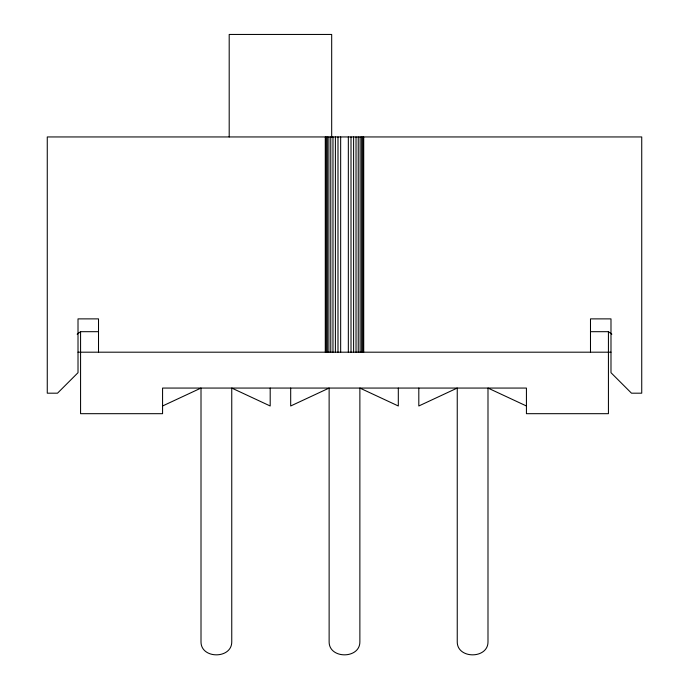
<?xml version="1.0" encoding="UTF-8"?>
<svg xmlns="http://www.w3.org/2000/svg" width="689" height="689" viewBox="0 0 689 689"><rect width="100%" height="100%" fill="white"/><g stroke="black" fill="none" stroke-linecap="round" stroke-linejoin="round"><path stroke-width="1.03" d="M77.159 334.174L80.57 331.685L98.51 331.685M162.57 405.985L201.007 388.062L201.007 641.735C200.792 659.201 231.969 659.201 231.754 641.735L231.754 388.062L270.191 405.985L270.191 388.062M590.49 331.685L608.43 331.685L611.841 334.174M78.012 352.191L610.988 352.191M526.43 405.985L487.993 388.062L487.993 641.735C488.208 659.201 457.031 659.201 457.246 641.735L457.246 388.062L418.809 405.985L418.809 388.062M608.43 331.685L608.43 413.684L526.43 413.684L526.43 388.062L162.57 388.062L162.57 413.684L80.57 413.684L80.57 331.685M590.49 352.191L590.49 318.878L610.988 318.878L610.988 372.689L631.486 393.186L641.735 393.186L641.735 136.947L47.265 136.947L47.265 393.186L57.514 393.186L78.012 372.689L78.012 318.878L98.51 318.878L98.51 352.191M398.311 388.062L398.311 405.985L359.873 388.062L359.873 641.735C360.089 659.201 328.911 659.201 329.127 641.735L329.127 388.062L290.689 405.985L290.689 388.062M363.714 136.947L363.714 352.191M363.482 136.947L363.482 352.191M362.793 136.947L362.793 352.191M361.656 136.947L361.656 352.191M360.123 136.947L360.123 352.191M358.228 136.947L358.228 352.191M356.032 136.947L356.032 352.191M353.603 136.947L353.603 352.191M351.011 136.947L351.011 352.191M348.341 136.947L348.341 352.191M340.659 136.947L340.659 352.191M337.989 136.947L337.989 352.191M335.397 136.947L335.397 352.191M332.968 136.947L332.968 352.191M331.685 137.094L331.685 34.45L229.196 34.45L229.196 136.947M330.772 136.947L330.772 352.191M328.877 136.947L328.877 352.191M327.344 136.947L327.344 352.191M326.207 136.947L326.207 352.191M325.518 136.947L325.518 352.191M325.286 136.947L325.286 352.191"/></g></svg>
